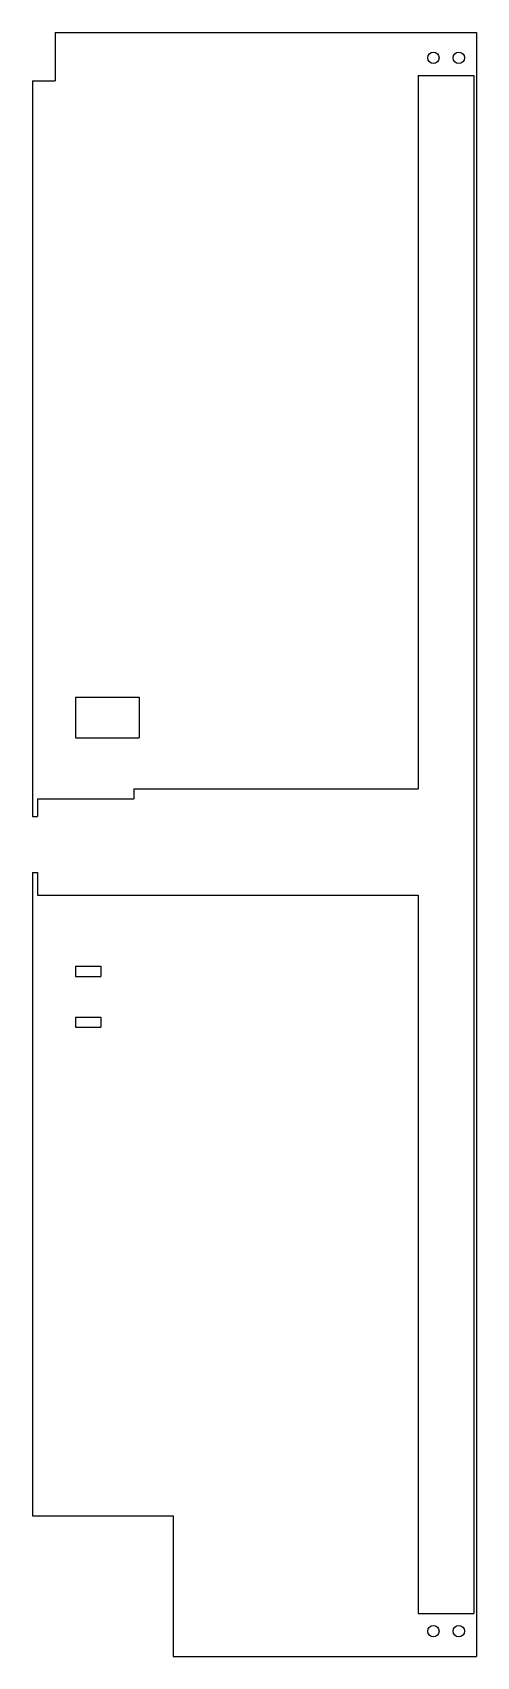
# Model space of a CAD drawing. Header units: millimetres. Extents: x 0 to 175, y 0 to 640.
import ezdxf

# ---------------------------------------------------------------- set-up
doc = ezdxf.new("R2010")
doc.units = ezdxf.units.MM
for name, color, linetype in [('SECTION_Z0p010', 7, 'CONTINUOUS'), ('SECTION_Z1p000', 7, 'CONTINUOUS'), ('SECTION_Z1p990', 7, 'CONTINUOUS')]:
    doc.layers.add(name, color=color, linetype=linetype)

msp = doc.modelspace()

# ---------------------------------------------------------------- linework, layer by layer
at = {"layer": 'SECTION_Z0p010'}
for p, q in [((9, 640, 0.01), (175, 640, 0.01)), ((9, 640, 0.01), (9, 621, 0.01)), ((175, 640, 0.01), (175, 0, 0.01)), ((0, 621, 0.01), (9, 621, 0.01)), ((0, 621, 0.01), (0, 331, 0.01)), ((152, 623, 0.01), (152, 342, 0.01)), ((152, 623, 0.01), (174, 623, 0.01)), ((174, 623, 0.01), (174, 17, 0.01)), ((17, 378, 0.01), (17, 362, 0.01)), ((17, 378, 0.01), (42, 378, 0.01)), ((42, 378, 0.01), (42, 362, 0.01)), ((17, 362, 0.01), (42, 362, 0.01)), ((40, 342, 0.01), (40, 338, 0.01)), ((40, 342, 0.01), (152, 342, 0.01)), ((2, 338, 0.01), (2, 331, 0.01)), ((2, 338, 0.01), (40, 338, 0.01)), ((0, 331, 0.01), (2, 331, 0.01)), ((0, 309, 0.01), (2, 309, 0.01)), ((0, 309, 0.01), (0, 55.5, 0.01)), ((2, 309, 0.01), (2, 300, 0.01)), ((2, 300, 0.01), (40, 300, 0.01)), ((40, 300, 0.01), (112, 300, 0.01)), ((112, 300, 0.01), (152, 300, 0.01)), ((152, 300, 0.01), (152, 17, 0.01)), ((17, 272, 0.01), (17, 268, 0.01)), ((17, 272, 0.01), (27, 272, 0.01)), ((27, 272, 0.01), (27, 268, 0.01)), ((17, 268, 0.01), (27, 268, 0.01)), ((17, 252, 0.01), (17, 248, 0.01)), ((17, 252, 0.01), (27, 252, 0.01)), ((27, 252, 0.01), (27, 248, 0.01)), ((17, 248, 0.01), (27, 248, 0.01)), ((0, 55.5, 0.01), (14.5, 55.5, 0.01)), ((14.5, 55.5, 0.01), (15, 55.5, 0.01)), ((15, 55.5, 0.01), (55.5, 55.5, 0.01)), ((55.5, 55.5, 0.01), (55.5, 0, 0.01)), ((152, 17, 0.01), (174, 17, 0.01)), ((55.5, 0, 0.01), (175, 0, 0.01))]:
    msp.add_line(p, q, dxfattribs=at)
for centre in [(158, 630, 0.01), (168, 630, 0.01), (158, 10, 0.01), (168, 10, 0.01)]:
    msp.add_circle(centre, 2.25, dxfattribs=at)
at = {"layer": 'SECTION_Z1p000'}
for p, q in [((9, 640, 1), (175, 640, 1)), ((9, 640, 1), (9, 621, 1)), ((175, 640, 1), (175, 0, 1)), ((0, 621, 1), (9, 621, 1)), ((0, 621, 1), (0, 331, 1)), ((152, 623, 1), (152, 342, 1)), ((152, 623, 1), (174, 623, 1)), ((174, 623, 1), (174, 17, 1)), ((17, 378, 1), (17, 362, 1)), ((17, 378, 1), (42, 378, 1)), ((42, 378, 1), (42, 362, 1)), ((17, 362, 1), (42, 362, 1)), ((40, 342, 1), (40, 338, 1)), ((40, 342, 1), (152, 342, 1)), ((2, 338, 1), (2, 331, 1)), ((2, 338, 1), (40, 338, 1)), ((0, 331, 1), (2, 331, 1)), ((0, 309, 1), (2, 309, 1)), ((0, 309, 1), (0, 55.5, 1)), ((2, 309, 1), (2, 300, 1)), ((2, 300, 1), (40, 300, 1)), ((40, 300, 1), (112, 300, 1)), ((112, 300, 1), (152, 300, 1)), ((152, 300, 1), (152, 17, 1)), ((17, 272, 1), (17, 268, 1)), ((17, 272, 1), (27, 272, 1)), ((27, 272, 1), (27, 268, 1)), ((17, 268, 1), (27, 268, 1)), ((17, 252, 1), (17, 248, 1)), ((17, 252, 1), (27, 252, 1)), ((27, 252, 1), (27, 248, 1)), ((17, 248, 1), (27, 248, 1)), ((0, 55.5, 1), (14.5, 55.5, 1)), ((14.5, 55.5, 1), (15, 55.5, 1)), ((15, 55.5, 1), (55.5, 55.5, 1)), ((55.5, 55.5, 1), (55.5, 0, 1)), ((152, 17, 1), (174, 17, 1)), ((55.5, 0, 1), (175, 0, 1))]:
    msp.add_line(p, q, dxfattribs=at)
for centre in [(158, 630, 1), (168, 630, 1), (158, 10, 1), (168, 10, 1)]:
    msp.add_circle(centre, 2.25, dxfattribs=at)
at = {"layer": 'SECTION_Z1p990'}
for p, q in [((9, 640, 1.99), (175, 640, 1.99)), ((9, 640, 1.99), (9, 621, 1.99)), ((175, 640, 1.99), (175, 0, 1.99)), ((0, 621, 1.99), (9, 621, 1.99)), ((0, 621, 1.99), (0, 331, 1.99)), ((152, 623, 1.99), (152, 342, 1.99)), ((152, 623, 1.99), (174, 623, 1.99)), ((174, 623, 1.99), (174, 17, 1.99)), ((17, 378, 1.99), (17, 362, 1.99)), ((17, 378, 1.99), (42, 378, 1.99)), ((42, 378, 1.99), (42, 362, 1.99)), ((17, 362, 1.99), (42, 362, 1.99)), ((40, 342, 1.99), (40, 338, 1.99)), ((40, 342, 1.99), (152, 342, 1.99)), ((2, 338, 1.99), (2, 331, 1.99)), ((2, 338, 1.99), (40, 338, 1.99)), ((0, 331, 1.99), (2, 331, 1.99)), ((0, 309, 1.99), (2, 309, 1.99)), ((0, 309, 1.99), (0, 55.5, 1.99)), ((2, 309, 1.99), (2, 300, 1.99)), ((2, 300, 1.99), (40, 300, 1.99)), ((40, 300, 1.99), (112, 300, 1.99)), ((112, 300, 1.99), (152, 300, 1.99)), ((152, 300, 1.99), (152, 17, 1.99)), ((17, 272, 1.99), (17, 268, 1.99)), ((17, 272, 1.99), (27, 272, 1.99)), ((27, 272, 1.99), (27, 268, 1.99)), ((17, 268, 1.99), (27, 268, 1.99)), ((17, 252, 1.99), (17, 248, 1.99)), ((17, 252, 1.99), (27, 252, 1.99)), ((27, 252, 1.99), (27, 248, 1.99)), ((17, 248, 1.99), (27, 248, 1.99)), ((0, 55.5, 1.99), (14.5, 55.5, 1.99)), ((14.5, 55.5, 1.99), (15, 55.5, 1.99)), ((15, 55.5, 1.99), (55.5, 55.5, 1.99)), ((55.5, 55.5, 1.99), (55.5, 0, 1.99)), ((152, 17, 1.99), (174, 17, 1.99)), ((55.5, 0, 1.99), (175, 0, 1.99))]:
    msp.add_line(p, q, dxfattribs=at)
for centre in [(158, 630, 1.99), (168, 630, 1.99), (158, 10, 1.99), (168, 10, 1.99)]:
    msp.add_circle(centre, 2.25, dxfattribs=at)

doc.saveas('drawing.dxf')
